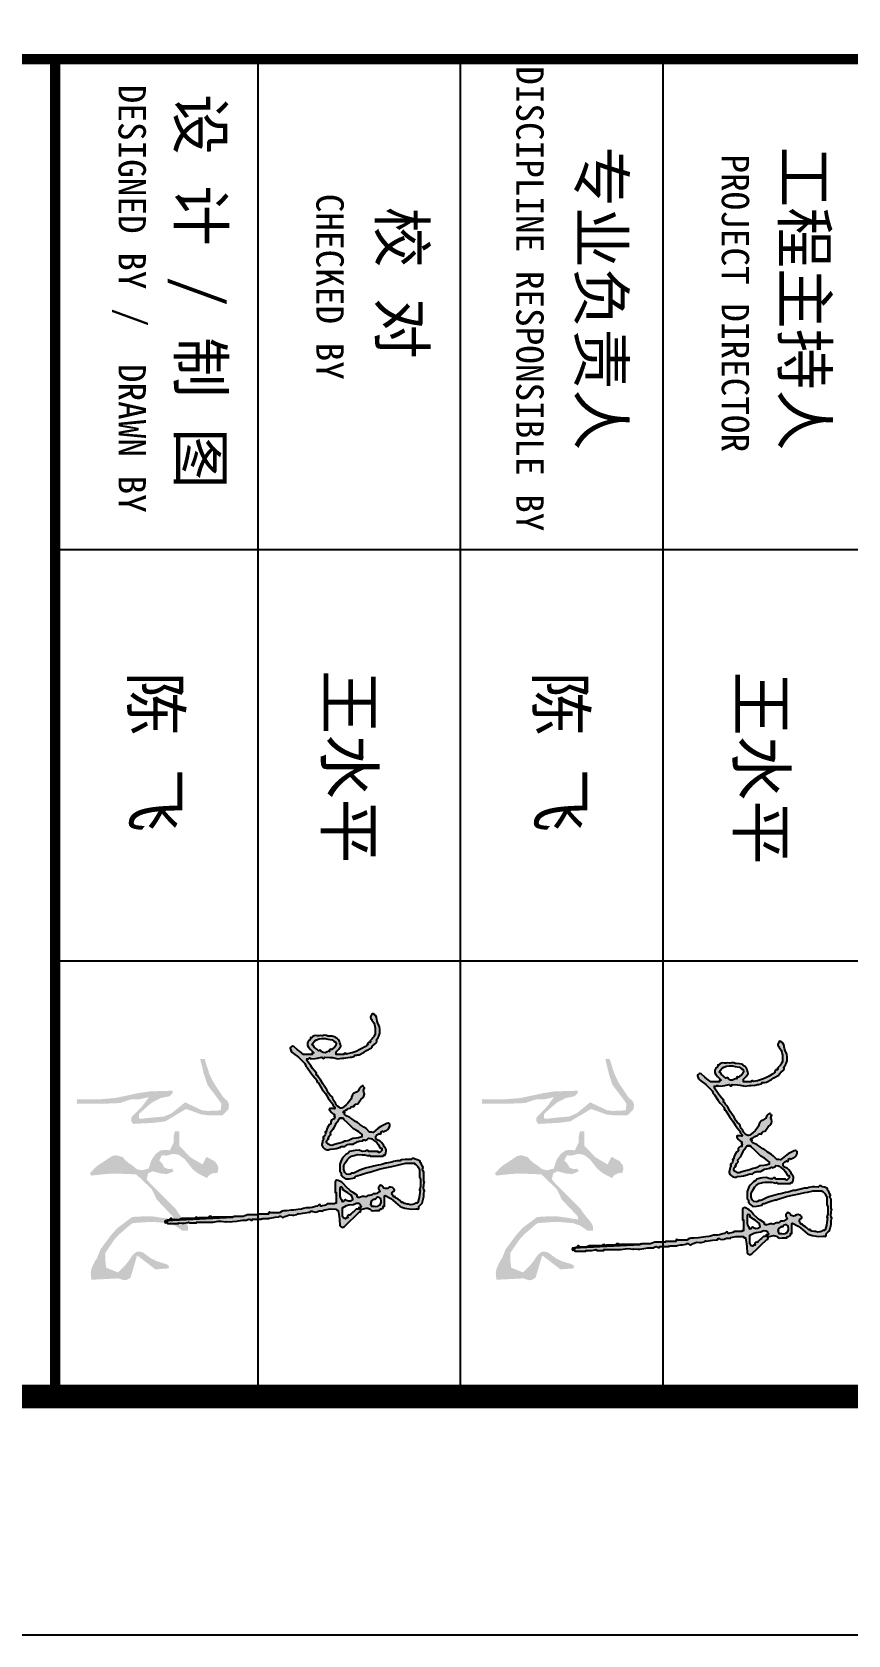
# Model space of a CAD drawing. Extents: x -496980 to 486425, y -292187 to -29437.
# Drawn here: x 364612 to 373173, y -292187 to -275378 of the extents above; entities that cross this region are included whole.
import ezdxf

# ---------------------------------------------------------------- set-up
doc = ezdxf.new("R2010")
doc.units = 0
doc.header["$LTSCALE"] = 1000
doc.header["$MEASUREMENT"] = 0
doc.layers.add('PUB_TEXT', color=7, linetype='Continuous')
doc.layers.add('PUB_TITLE', color=4, linetype='Continuous')
doc.styles.add('TQ', font='')
doc.styles.get('TQ').set_extended_font_data('SimSun')

# ---------------------------------------------------------------- blocks, each defined once
blk = doc.blocks.new('A$C21010AD8')
h = blk.add_hatch(color=247)
h.paths.add_polyline_path([(249, 1768), (240, 1777), (231, 1779), (219, 1777), (198, 1790), (187, 1796), (164, 1805), (142, 1805), (131, 1804), (109, 1802), (79, 1787), (63, 1782), (30, 1777), (16, 1768), (10, 1761), (2, 1747), (0, 1742), (3, 1736), (8, 1735), (19, 1727), (29, 1725), (42, 1729), (45, 1734), (48, 1737), (54, 1738), (77, 1754), (91, 1760), (118, 1765), (141, 1765), (153, 1765), (176, 1765), (177, 1760), (184, 1756), (188, 1759), (203, 1746), (211, 1740), (225, 1726), (228, 1723), (233, 1725), (234, 1729), (240, 1724), (242, 1718), (240, 1710), (246, 1703), (253, 1701), (261, 1704), (265, 1695), (268, 1691), (274, 1683), (293, 1653), (301, 1637), (316, 1604), (328, 1572), (332, 1555), (338, 1521), (332, 1516), (334, 1507), (341, 1503), (341, 1476), (341, 1463), (341, 1436), (332, 1436), (328, 1436), (319, 1436), (306, 1452), (297, 1459), (280, 1470), (271, 1476), (259, 1475), (243, 1469), (232, 1466), (220, 1460), (213, 1452), (209, 1445), (201, 1435), (196, 1431), (193, 1420), (189, 1404), (187, 1377), (187, 1368), (183, 1356), (181, 1336), (185, 1323), (183, 1307), (184, 1293), (185, 1287), (185, 1281), (185, 1278), (183, 1263), (185, 1254), (191, 1241), (199, 1237), (202, 1231), (200, 1223), (213, 1221), (221, 1216), (228, 1204), (243, 1198), (251, 1197), (267, 1198), (280, 1204), (300, 1222), (309, 1231), (328, 1250), (328, 1244), (328, 1241), (328, 1235), (333, 1235), (336, 1235), (341, 1235), (341, 1206), (341, 1191), (341, 1162), (315, 1129), (302, 1113), (274, 1083), (271, 1072), (274, 1064), (283, 1058), (285, 1052), (293, 1051), (298, 1055), (315, 1060), (323, 1066), (334, 1080), (364, 1120), (381, 1139), (417, 1174), (432, 1179), (439, 1184), (450, 1195), (497, 1224), (519, 1241), (560, 1278), (568, 1276), (575, 1279), (578, 1287), (616, 1309), (635, 1321), (670, 1348), (708, 1370), (727, 1383), (761, 1412), (769, 1410), (776, 1414), (779, 1421), (785, 1425), (791, 1426), (798, 1424), (795, 1409), (794, 1402), (795, 1387), (797, 1382), (805, 1380), (810, 1384), (826, 1396), (833, 1403), (846, 1418), (846, 1424), (865, 1424), (865, 1427), (868, 1428), (871, 1427), (874, 1423), (878, 1422), (883, 1424), (885, 1409), (891, 1401), (904, 1393), (917, 1394), (926, 1389), (932, 1378), (954, 1365), (967, 1360), (993, 1354), (991, 1351), (992, 1346), (996, 1345), (997, 1348), (1002, 1350), (1005, 1348), (1016, 1345), (1022, 1341), (1029, 1332), (1035, 1332), (1054, 1332), (1062, 1326), (1068, 1324), (1078, 1323), (1093, 1318), (1104, 1318), (1118, 1326), (1130, 1338), (1136, 1346), (1142, 1363), (1142, 1373), (1140, 1378), (1136, 1387), (1134, 1419), (1131, 1436), (1121, 1467), (1115, 1483), (1114, 1492), (1115, 1509), (1098, 1532), (1093, 1548), (1093, 1576), (1096, 1579), (1094, 1584), (1090, 1585), (1075, 1614), (1070, 1630), (1066, 1662), (1059, 1665), (1058, 1674), (1063, 1680), (1057, 1693), (1054, 1699), (1044, 1710), (1046, 1727), (1050, 1736), (1060, 1750), (1081, 1778), (1096, 1790), (1127, 1808), (1127, 1813), (1127, 1815), (1127, 1820), (1135, 1820), (1140, 1820), (1148, 1820), (1153, 1815), (1155, 1813), (1160, 1808), (1165, 1802), (1164, 1793), (1157, 1790), (1157, 1758), (1157, 1742), (1157, 1710), (1148, 1702), (1147, 1689), (1154, 1680), (1155, 1660), (1153, 1649), (1145, 1631), (1147, 1598), (1150, 1581), (1157, 1549), (1168, 1540), (1173, 1534), (1179, 1521), (1207, 1494), (1225, 1482), (1261, 1467), (1285, 1467), (1297, 1467), (1322, 1467), (1331, 1476), (1339, 1479), (1352, 1479), (1367, 1492), (1374, 1499), (1386, 1515), (1384, 1547), (1382, 1563), (1377, 1595), (1367, 1597), (1362, 1603), (1361, 1613), (1349, 1649), (1343, 1668), (1331, 1704), (1330, 1714), (1329, 1719), (1325, 1729), (1303, 1798), (1295, 1834), (1282, 1905), (1271, 1952), (1266, 1975), (1255, 2021), (1255, 2050), (1255, 2065), (1255, 2094), (1259, 2094), (1262, 2099), (1261, 2103), (1278, 2120), (1288, 2127), (1310, 2137), (1334, 2137), (1346, 2137), (1371, 2137), (1389, 2144), (1399, 2146), (1419, 2146), (1439, 2145), (1449, 2144), (1468, 2140), (1472, 2137), (1479, 2138), (1480, 2143), (1522, 2137), (1543, 2133), (1584, 2122), (1588, 2117), (1588, 2112), (1587, 2106), (1597, 2090), (1601, 2080), (1602, 2061), (1598, 2042), (1597, 2033), (1593, 2015), (1593, 2009), (1590, 2003), (1583, 2000), (1580, 1991), (1584, 1985), (1565, 1968), (1557, 1958), (1544, 1936), (1537, 1932), (1534, 1926), (1535, 1918), (1528, 1914), (1524, 1913), (1517, 1908), (1507, 1906), (1500, 1908), (1492, 1914), (1488, 1922), (1480, 1926), (1471, 1924), (1466, 1919), (1464, 1916), (1459, 1911), (1454, 1895), (1456, 1883), (1465, 1869), (1467, 1857), (1466, 1850), (1462, 1838), (1451, 1831), (1446, 1826), (1441, 1814), (1438, 1809), (1441, 1803), (1447, 1802), (1457, 1793), (1469, 1792), (1480, 1799), (1485, 1803), (1493, 1801), (1495, 1796), (1507, 1779), (1511, 1767), (1511, 1747), (1517, 1743), (1520, 1739), (1523, 1732), (1524, 1721), (1525, 1715), (1526, 1704), (1533, 1694), (1535, 1686), (1532, 1674), (1532, 1661), (1534, 1655), (1538, 1643), (1542, 1632), (1541, 1623), (1535, 1613), (1530, 1613), (1528, 1613), (1523, 1613), (1498, 1574), (1484, 1555), (1453, 1521), (1426, 1500), (1414, 1485), (1398, 1454), (1395, 1444), (1400, 1434), (1410, 1430), (1446, 1430), (1463, 1430), (1499, 1430), (1499, 1432), (1499, 1434), (1499, 1436), (1535, 1436), (1553, 1436), (1590, 1436), (1587, 1431), (1591, 1424), (1596, 1424), (1596, 1399), (1596, 1387), (1596, 1363), (1606, 1348), (1609, 1338), (1611, 1320), (1615, 1316), (1614, 1308), (1608, 1305), (1603, 1302), (1601, 1294), (1605, 1290), (1613, 1282), (1615, 1276), (1617, 1265), (1626, 1235), (1628, 1218), (1627, 1186), (1635, 1160), (1639, 1146), (1642, 1119), (1647, 1080), (1649, 1061), (1654, 1022), (1654, 996), (1657, 983), (1669, 961), (1669, 929), (1669, 913), (1669, 881), (1666, 882), (1664, 881), (1663, 878), (1667, 871), (1673, 868), (1681, 869), (1681, 835), (1681, 818), (1681, 784), (1684, 784), (1685, 784), (1687, 784), (1687, 747), (1687, 729), (1687, 693), (1692, 678), (1695, 671), (1700, 656), (1700, 627), (1700, 612), (1700, 583), (1702, 583), (1704, 579), (1703, 577), (1701, 574), (1703, 571), (1706, 571), (1706, 505), (1706, 472), (1706, 406), (1708, 406), (1710, 402), (1709, 400), (1700, 385), (1701, 371), (1712, 357), (1712, 328), (1712, 313), (1712, 284), (1715, 284), (1716, 280), (1715, 278), (1707, 268), (1709, 256), (1718, 248), (1718, 206), (1718, 185), (1718, 144), (1726, 121), (1728, 108), (1727, 83), (1729, 73), (1728, 66), (1721, 59), (1717, 54), (1718, 46), (1724, 43), (1731, 38), (1733, 30), (1730, 22), (1735, 22), (1737, 22), (1742, 22), (1742, 17), (1742, 15), (1742, 10), (1737, 10), (1735, 10), (1730, 10), (1737, 2), (1745, 0), (1755, 4), (1750, 10), (1753, 19), (1761, 22), (1761, 59), (1761, 77), (1761, 114), (1758, 114), (1757, 114), (1755, 114), (1757, 145), (1756, 161), (1751, 193), (1748, 197), (1750, 203), (1755, 205), (1755, 229), (1755, 242), (1755, 266), (1752, 266), (1751, 266), (1748, 266), (1748, 322), (1748, 350), (1748, 406), (1741, 447), (1740, 469), (1745, 510), (1747, 512), (1745, 515), (1742, 516), (1745, 550), (1744, 567), (1739, 601), (1734, 635), (1733, 652), (1733, 686), (1726, 696), (1724, 705), (1727, 717), (1732, 722), (1731, 732), (1724, 735), (1724, 764), (1724, 779), (1724, 808), (1721, 809), (1720, 812), (1721, 814), (1722, 817), (1721, 820), (1718, 821), (1718, 838), (1718, 846), (1718, 863), (1717, 870), (1716, 874), (1715, 881), (1710, 911), (1708, 925), (1703, 955), (1698, 963), (1698, 970), (1703, 979), (1709, 988), (1708, 999), (1700, 1006), (1696, 1022), (1693, 1030), (1687, 1046), (1690, 1070), (1689, 1083), (1684, 1107), (1678, 1112), (1676, 1118), (1678, 1125), (1673, 1159), (1671, 1176), (1666, 1211), (1667, 1215), (1666, 1219), (1663, 1223), (1657, 1226), (1655, 1236), (1660, 1241), (1664, 1263), (1662, 1275), (1654, 1296), (1653, 1308), (1653, 1315), (1657, 1326), (1651, 1327), (1648, 1332), (1640, 1373), (1638, 1394), (1639, 1436), (1646, 1441), (1650, 1446), (1651, 1454), (1701, 1462), (1726, 1464), (1776, 1467), (1781, 1471), (1783, 1474), (1788, 1479), (1792, 1489), (1791, 1497), (1785, 1506), (1736, 1557), (1712, 1583), (1663, 1634), (1661, 1641), (1651, 1645), (1645, 1640), (1640, 1632), (1633, 1629), (1623, 1631), (1635, 1625), (1640, 1616), (1639, 1604), (1655, 1588), (1662, 1580), (1678, 1564), (1687, 1558), (1690, 1550), (1687, 1540), (1695, 1533), (1702, 1532), (1712, 1534), (1711, 1525), (1714, 1519), (1721, 1515), (1716, 1503), (1711, 1498), (1700, 1491), (1670, 1491), (1656, 1491), (1627, 1491), (1610, 1525), (1604, 1544), (1599, 1582), (1591, 1599), (1589, 1609), (1590, 1628), (1595, 1633), (1597, 1635), (1602, 1640), (1613, 1646), (1623, 1645), (1633, 1637), (1639, 1648), (1640, 1656), (1636, 1668), (1631, 1689), (1632, 1702), (1639, 1723), (1646, 1728), (1649, 1732), (1654, 1741), (1650, 1765), (1650, 1777), (1651, 1802), (1643, 1803), (1638, 1809), (1639, 1817), (1633, 1827), (1626, 1831), (1614, 1832), (1614, 1837), (1614, 1840), (1614, 1844), (1580, 1844), (1563, 1844), (1529, 1844), (1529, 1847), (1528, 1849), (1526, 1850), (1551, 1895), (1566, 1916), (1599, 1954), (1616, 1975), (1623, 1989), (1630, 2015), (1637, 2051), (1639, 2070), (1636, 2106), (1637, 2116), (1639, 2125), (1632, 2131), (1626, 2132), (1617, 2131), (1606, 2142), (1601, 2147), (1590, 2158), (1567, 2166), (1556, 2169), (1532, 2174), (1516, 2174), (1508, 2174), (1492, 2177), (1489, 2180), (1482, 2178), (1480, 2174), (1454, 2171), (1440, 2172), (1413, 2177), (1411, 2178), (1407, 2176), (1407, 2174), (1375, 2174), (1360, 2174), (1328, 2174), (1316, 2165), (1305, 2163), (1291, 2167), (1277, 2160), (1270, 2157), (1255, 2152), (1251, 2145), (1245, 2142), (1236, 2143), (1228, 2127), (1225, 2118), (1221, 2100), (1214, 2088), (1215, 2075), (1224, 2064), (1222, 2032), (1222, 2016), (1227, 1985), (1233, 1971), (1234, 1963), (1233, 1948), (1241, 1919), (1244, 1904), (1252, 1875), (1253, 1860), (1254, 1853), (1258, 1838), (1265, 1820), (1268, 1810), (1270, 1790), (1280, 1751), (1285, 1731), (1294, 1692), (1306, 1650), (1314, 1630), (1334, 1591), (1338, 1584), (1338, 1579), (1337, 1570), (1346, 1554), (1348, 1543), (1346, 1524), (1340, 1518), (1337, 1515), (1331, 1509), (1308, 1503), (1296, 1502), (1273, 1503), (1263, 1508), (1258, 1510), (1249, 1515), (1223, 1532), (1212, 1543), (1194, 1567), (1190, 1588), (1187, 1598), (1182, 1619), (1183, 1656), (1184, 1674), (1191, 1710), (1187, 1714), (1189, 1721), (1194, 1723), (1194, 1766), (1194, 1788), (1194, 1832), (1188, 1833), (1185, 1840), (1188, 1844), (1178, 1848), (1169, 1854), (1150, 1858), (1139, 1857), (1121, 1850), (1120, 1843), (1113, 1837), (1105, 1838), (1080, 1819), (1068, 1806), (1054, 1777), (1045, 1771), (1037, 1769), (1026, 1771), (1017, 1780), (1013, 1785), (1008, 1796), (1005, 1799), (1007, 1804), (1011, 1805), (1007, 1812), (1001, 1815), (993, 1814), (987, 1818), (985, 1826), (990, 1832), (985, 1843), (983, 1848), (980, 1860), (973, 1867), (970, 1871), (962, 1878), (950, 1886), (941, 1888), (926, 1887), (919, 1879), (918, 1873), (920, 1863), (945, 1813), (961, 1790), (996, 1747), (993, 1735), (993, 1729), (993, 1716), (964, 1688), (951, 1671), (929, 1637), (917, 1624), (912, 1616), (904, 1601), (881, 1569), (870, 1551), (853, 1515), (846, 1508), (838, 1506), (828, 1509), (828, 1504), (828, 1502), (828, 1497), (818, 1503), (814, 1508), (810, 1518), (800, 1532), (796, 1539), (792, 1555), (782, 1564), (778, 1572), (779, 1585), (765, 1594), (758, 1603), (755, 1619), (730, 1635), (719, 1645), (700, 1668), (684, 1673), (674, 1674), (657, 1671), (643, 1668), (635, 1669), (621, 1674), (614, 1667), (611, 1664), (603, 1659), (615, 1641), (625, 1633), (645, 1625), (657, 1609), (662, 1600), (670, 1582), (681, 1574), (687, 1571), (700, 1567), (709, 1565), (714, 1563), (721, 1558), (751, 1534), (764, 1520), (789, 1491), (792, 1480), (791, 1473), (785, 1463), (775, 1448), (766, 1441), (749, 1433), (732, 1418), (722, 1412), (700, 1406), (679, 1384), (666, 1374), (639, 1360), (606, 1336), (589, 1325), (554, 1305), (540, 1294), (533, 1289), (517, 1281), (514, 1273), (507, 1270), (499, 1272), (459, 1239), (438, 1224), (395, 1195), (388, 1194), (384, 1194), (377, 1192), (379, 1199), (378, 1205), (374, 1211), (371, 1214), (372, 1221), (377, 1223), (376, 1261), (373, 1280), (365, 1317), (369, 1321), (370, 1323), (374, 1326), (375, 1333), (371, 1339), (365, 1342), (366, 1386), (368, 1408), (377, 1451), (373, 1484), (372, 1501), (368, 1534), (365, 1556), (363, 1567), (359, 1588), (354, 1591), (352, 1592), (347, 1595), (347, 1609), (346, 1617), (344, 1631), (321, 1673), (309, 1693), (286, 1735), (281, 1739), (277, 1740), (270, 1741), (261, 1751), (257, 1757)])
h.paths.add_polyline_path([(263, 1435), (266, 1434), (274, 1430), (283, 1424), (287, 1419), (292, 1409), (299, 1403), (301, 1396), (298, 1387), (303, 1382), (309, 1380), (316, 1381), (314, 1374), (315, 1369), (319, 1363), (327, 1344), (326, 1329), (316, 1311), (309, 1306), (307, 1298), (310, 1290), (298, 1275), (292, 1268), (280, 1253), (267, 1247), (263, 1239), (254, 1237), (246, 1241), (227, 1259), (219, 1271), (210, 1296), (208, 1316), (207, 1345), (212, 1367), (218, 1403), (230, 1417), (238, 1433), (255, 1439)], flags=16)
h.paths.add_polyline_path([(877, 1497), (883, 1497), (882, 1499), (883, 1503), (886, 1503), (918, 1535), (934, 1551), (965, 1582), (982, 1613), (992, 1628), (1014, 1655), (1020, 1655), (1023, 1655), (1029, 1655), (1038, 1624), (1041, 1608), (1044, 1576), (1053, 1560), (1057, 1551), (1063, 1534), (1065, 1518), (1067, 1510), (1075, 1497), (1082, 1468), (1086, 1453), (1093, 1424), (1102, 1402), (1101, 1386), (1090, 1366), (1084, 1357), (1076, 1354), (1066, 1357), (1061, 1362), (1059, 1364), (1054, 1369), (1041, 1369), (1041, 1375), (1037, 1373), (1032, 1374), (1029, 1378), (1020, 1387), (1011, 1389), (999, 1387), (972, 1409), (957, 1418), (926, 1433), (907, 1448), (897, 1454), (877, 1467)], flags=16)
h.paths.add_polyline_path([(1456, 1485), (1461, 1490), (1466, 1492), (1474, 1491), (1493, 1520), (1503, 1535), (1523, 1564), (1536, 1571), (1544, 1574), (1559, 1576), (1570, 1557), (1571, 1542), (1563, 1521), (1558, 1517), (1560, 1509), (1566, 1506), (1572, 1501), (1575, 1493), (1572, 1485), (1567, 1487), (1563, 1486), (1559, 1482), (1547, 1475), (1541, 1472), (1529, 1467), (1502, 1467), (1489, 1467), (1462, 1467), (1457, 1472), (1455, 1477)], flags=16)
h.paths.add_polyline_path([(1540, 1786), (1541, 1799), (1546, 1804), (1549, 1806), (1553, 1811), (1572, 1816), (1584, 1815), (1602, 1808), (1610, 1794), (1613, 1786), (1617, 1771), (1615, 1757), (1614, 1749), (1614, 1735), (1605, 1731), (1601, 1729), (1593, 1723), (1591, 1728), (1586, 1730), (1581, 1729), (1568, 1737), (1562, 1744), (1556, 1759), (1559, 1762), (1557, 1767), (1553, 1768), (1544, 1777)], flags=16)
at = {"color": 247}
for points in [[(185, 1278), (183, 1263), (185, 1254), (191, 1241), (199, 1237), (202, 1231), (200, 1223), (213, 1221), (221, 1216), (228, 1204), (243, 1198), (251, 1197), (267, 1198), (280, 1204), (300, 1222), (309, 1231), (328, 1250), (328, 1244), (328, 1241), (328, 1235), (333, 1235), (336, 1235), (341, 1235), (341, 1206), (341, 1191), (341, 1162), (315, 1129), (302, 1113), (274, 1083), (271, 1072), (274, 1064), (283, 1058), (285, 1052), (293, 1051), (298, 1055), (315, 1060), (323, 1066), (334, 1080), (364, 1120), (381, 1139), (417, 1174), (432, 1179), (439, 1184), (450, 1195), (497, 1224), (519, 1241), (560, 1278), (568, 1276), (575, 1279), (578, 1287), (616, 1309), (635, 1321), (670, 1348), (708, 1370), (727, 1383), (761, 1412), (769, 1410), (776, 1414), (779, 1421), (785, 1425), (791, 1426), (798, 1424), (795, 1409), (794, 1402), (795, 1387), (797, 1382), (805, 1380), (810, 1384), (826, 1396), (833, 1403), (846, 1418), (846, 1424), (846, 1418), (846, 1424), (865, 1424), (846, 1424), (865, 1424), (865, 1427), (868, 1428), (871, 1427), (874, 1423), (878, 1422), (883, 1424), (885, 1409), (891, 1401), (904, 1393), (917, 1394), (926, 1389), (932, 1378), (954, 1365), (967, 1360), (993, 1354), (991, 1351), (992, 1346), (996, 1345), (997, 1348), (1002, 1350), (1005, 1348), (1016, 1345), (1022, 1341), (1029, 1332), (1035, 1332), (1054, 1332), (1062, 1326), (1068, 1324), (1078, 1323), (1093, 1318), (1104, 1318), (1118, 1326), (1130, 1338), (1136, 1346), (1142, 1363), (1142, 1373), (1140, 1378), (1136, 1387), (1134, 1419), (1131, 1436), (1121, 1467), (1115, 1483), (1114, 1492), (1115, 1509), (1098, 1532), (1093, 1548), (1093, 1576), (1096, 1579), (1094, 1584), (1090, 1585), (1075, 1614), (1070, 1630), (1066, 1662), (1059, 1665), (1058, 1674), (1063, 1680), (1057, 1693), (1054, 1699), (1044, 1710), (1046, 1727), (1050, 1736), (1060, 1750), (1081, 1778), (1096, 1790), (1127, 1808), (1127, 1813), (1127, 1815), (1127, 1820), (1135, 1820), (1140, 1820), (1148, 1820), (1153, 1815), (1155, 1813), (1160, 1808), (1165, 1802), (1164, 1793), (1157, 1790), (1157, 1758), (1157, 1742), (1157, 1710), (1148, 1702), (1147, 1689), (1154, 1680), (1155, 1660), (1153, 1649), (1145, 1631), (1147, 1598), (1150, 1581), (1157, 1549), (1168, 1540), (1173, 1534), (1179, 1521), (1207, 1494), (1225, 1482), (1261, 1467), (1285, 1467), (1297, 1467), (1322, 1467), (1331, 1476), (1339, 1479), (1352, 1479), (1367, 1492), (1374, 1499), (1386, 1515), (1384, 1547), (1382, 1563), (1377, 1595), (1367, 1597), (1362, 1603), (1361, 1613), (1349, 1649), (1343, 1668), (1331, 1704), (1330, 1714), (1329, 1719), (1325, 1729), (1303, 1798), (1295, 1834), (1282, 1905), (1271, 1952), (1266, 1975), (1255, 2021), (1255, 2050), (1255, 2065), (1255, 2094), (1259, 2094), (1262, 2099), (1261, 2103), (1278, 2120), (1288, 2127), (1310, 2137), (1334, 2137), (1346, 2137), (1371, 2137), (1389, 2144), (1399, 2146), (1419, 2146), (1439, 2145), (1449, 2144), (1468, 2140), (1472, 2137), (1479, 2138), (1480, 2143), (1522, 2137), (1543, 2133), (1584, 2122), (1588, 2117), (1588, 2112), (1587, 2106), (1597, 2090), (1601, 2080), (1602, 2061), (1598, 2042), (1597, 2033), (1593, 2015), (1593, 2010), (1592, 2007), (1590, 2003), (1583, 2000), (1580, 1991), (1584, 1985), (1565, 1968), (1557, 1958), (1544, 1936), (1537, 1932), (1534, 1926), (1535, 1918), (1528, 1914), (1524, 1913), (1517, 1908), (1507, 1906), (1500, 1908), (1492, 1914), (1488, 1922), (1480, 1926), (1471, 1924), (1466, 1919), (1464, 1916), (1459, 1911), (1454, 1895), (1456, 1883), (1465, 1869), (1467, 1857), (1466, 1850), (1462, 1838), (1451, 1831), (1446, 1826), (1441, 1814), (1438, 1809), (1441, 1803), (1447, 1802), (1457, 1793), (1469, 1792), (1480, 1799), (1485, 1803), (1493, 1801), (1495, 1796), (1507, 1779), (1511, 1767), (1511, 1747), (1517, 1743), (1520, 1739), (1523, 1732), (1524, 1721), (1525, 1715), (1526, 1704), (1533, 1694), (1535, 1686), (1532, 1674), (1532, 1661), (1534, 1655), (1538, 1643), (1542, 1632), (1541, 1623), (1535, 1613), (1530, 1613), (1528, 1613), (1523, 1613), (1498, 1574), (1484, 1555), (1453, 1521), (1426, 1500), (1414, 1485), (1398, 1454), (1395, 1444), (1400, 1434), (1410, 1430), (1446, 1430), (1463, 1430), (1499, 1430), (1499, 1432), (1499, 1434), (1499, 1436), (1535, 1436), (1553, 1436), (1590, 1436), (1587, 1431), (1591, 1424), (1596, 1424), (1596, 1399), (1596, 1387), (1596, 1363), (1606, 1348), (1609, 1338), (1611, 1320), (1615, 1316), (1614, 1308), (1608, 1305), (1603, 1302), (1601, 1294), (1605, 1290), (1613, 1282), (1615, 1276), (1617, 1265), (1626, 1235), (1628, 1218), (1627, 1186), (1635, 1160), (1639, 1146), (1642, 1119), (1647, 1080), (1649, 1061), (1654, 1022), (1654, 996), (1657, 983), (1669, 961), (1669, 929), (1669, 913), (1669, 881), (1666, 882), (1664, 881), (1663, 878), (1667, 871), (1673, 868), (1681, 869), (1681, 835), (1681, 818), (1681, 784), (1684, 784), (1685, 784), (1687, 784), (1687, 747), (1687, 729), (1687, 693), (1692, 678), (1695, 671), (1700, 656), (1700, 627), (1700, 612), (1700, 583), (1702, 583), (1704, 579), (1703, 577), (1701, 574), (1703, 571), (1706, 571), (1706, 505), (1706, 472), (1706, 406), (1708, 406), (1710, 402), (1709, 400), (1700, 385), (1701, 371), (1712, 357), (1712, 328), (1712, 313), (1712, 284), (1715, 284), (1716, 280), (1715, 278), (1707, 268), (1709, 256), (1718, 248), (1718, 206), (1718, 185), (1718, 144), (1726, 121), (1728, 108), (1727, 83), (1729, 73), (1728, 66), (1721, 59), (1717, 54), (1718, 46), (1724, 43), (1731, 38), (1733, 30), (1730, 22), (1735, 22), (1737, 22), (1742, 22), (1742, 17), (1742, 15), (1742, 10), (1737, 10), (1735, 10), (1706, 571), (1737, 2), (1745, 0), (1755, 4), (1750, 10), (1753, 19), (1761, 22), (1761, 59), (1761, 77), (1761, 114), (1758, 114), (1757, 114), (1755, 114), (1757, 145), (1756, 161), (1751, 193), (1748, 197), (1750, 203), (1755, 205), (1755, 229), (1755, 242), (1755, 266), (1752, 266), (1751, 266), (1748, 266), (1748, 322), (1748, 350), (1748, 406), (1741, 447), (1740, 469), (1745, 510), (1747, 512), (1745, 515), (1742, 516), (1745, 550), (1744, 567), (1739, 601), (1734, 635), (1733, 652), (1733, 686), (1726, 696), (1724, 705), (1727, 717), (1732, 722), (1731, 732), (1724, 735), (1724, 764), (1724, 779), (1724, 808), (1721, 809), (1720, 812), (1721, 814), (1722, 817), (1721, 820), (1718, 821), (1718, 838), (1718, 846), (1718, 863), (1717, 870), (1716, 874), (1715, 881), (1710, 911), (1708, 925), (1703, 955), (1698, 963), (1698, 970), (1703, 979), (1709, 988), (1708, 999), (1700, 1006), (1696, 1022), (1693, 1030), (1687, 1046), (1690, 1070), (1689, 1083), (1684, 1107), (1678, 1112), (1676, 1118), (1678, 1125), (1673, 1159), (1671, 1176), (1666, 1211), (1667, 1215), (1666, 1219), (1663, 1223), (1657, 1226), (1655, 1236), (1660, 1241), (1664, 1263), (1662, 1275), (1654, 1296), (1653, 1308), (1653, 1315), (1657, 1326), (1653, 1327), (1650, 1329), (1648, 1332), (1640, 1373), (1638, 1394), (1639, 1436), (1646, 1441), (1650, 1446), (1651, 1454), (1701, 1462), (1726, 1464), (1776, 1467), (1781, 1471), (1783, 1474), (1788, 1479), (1792, 1489), (1791, 1497), (1785, 1506), (1736, 1557), (1712, 1583), (1663, 1634), (1661, 1641), (1651, 1645), (1645, 1640), (1640, 1632), (1633, 1629), (1623, 1631), (1635, 1625), (1640, 1616), (1639, 1604), (1655, 1588), (1662, 1580), (1678, 1564), (1687, 1558), (1690, 1550), (1687, 1540), (1695, 1533), (1702, 1532), (1712, 1534), (1711, 1525), (1714, 1519), (1721, 1515), (1716, 1503), (1711, 1498), (1700, 1491), (1670, 1491), (1656, 1491), (1627, 1491), (1610, 1525), (1604, 1544), (1599, 1582), (1591, 1599), (1589, 1609), (1590, 1628), (1595, 1633), (1597, 1635), (1602, 1640), (1613, 1646), (1623, 1645), (1633, 1637), (1639, 1648), (1640, 1656), (1636, 1668), (1631, 1689), (1632, 1702), (1639, 1723), (1646, 1728), (1649, 1732), (1654, 1741), (1650, 1765), (1650, 1777), (1651, 1802), (1643, 1803), (1638, 1809), (1639, 1817), (1633, 1827), (1626, 1831), (1614, 1832), (1614, 1837), (1614, 1840), (1614, 1844), (1580, 1844), (1563, 1844), (1529, 1844), (1529, 1847), (1528, 1849), (1526, 1850), (1551, 1895), (1566, 1916), (1599, 1954), (1616, 1975), (1623, 1989), (1630, 2015), (1637, 2051), (1639, 2070), (1636, 2106), (1637, 2114), (1637, 2117), (1639, 2125), (1632, 2131), (1626, 2132), (1617, 2131), (1606, 2142), (1601, 2147), (1590, 2158), (1567, 2166), (1556, 2169), (1532, 2174), (1516, 2174), (1508, 2174), (1492, 2177), (1489, 2180), (1482, 2178), (1480, 2174), (1454, 2171), (1440, 2172), (1413, 2177), (1411, 2178), (1407, 2176), (1407, 2174), (1375, 2174), (1360, 2174), (1328, 2174), (1316, 2165), (1305, 2163), (1291, 2167), (1277, 2160), (1270, 2157), (1255, 2152), (1251, 2145), (1245, 2142), (1236, 2143), (1228, 2127), (1225, 2118), (1221, 2100), (1214, 2088), (1215, 2075), (1224, 2064), (1222, 2032), (1222, 2016), (1227, 1985), (1233, 1971), (1234, 1963), (1233, 1948), (1241, 1919), (1244, 1904), (1252, 1875), (1253, 1860), (1254, 1853), (1258, 1838), (1265, 1820), (1268, 1810), (1270, 1790), (1280, 1751), (1285, 1731), (1294, 1692), (1306, 1650), (1314, 1630), (1334, 1591), (1338, 1584), (1338, 1579), (1337, 1570), (1346, 1554), (1348, 1543), (1346, 1524), (1340, 1518), (1337, 1515), (1331, 1509), (1308, 1503), (1296, 1502), (1273, 1503), (1263, 1508), (1258, 1510), (1249, 1515), (1223, 1532), (1212, 1543), (1194, 1567), (1190, 1588), (1187, 1598), (1182, 1619), (1183, 1656), (1184, 1674), (1191, 1710), (1187, 1714), (1189, 1721), (1194, 1723), (1194, 1766), (1194, 1788), (1194, 1832), (1188, 1833), (1185, 1840), (1188, 1844), (1180, 1848), (1177, 1849), (1169, 1854), (1150, 1858), (1139, 1857), (1121, 1850), (1120, 1843), (1113, 1837), (1105, 1838), (1080, 1819), (1068, 1806), (1054, 1777), (1045, 1771), (1037, 1769), (1026, 1771), (1017, 1780), (1013, 1785), (1008, 1796), (1005, 1799), (1007, 1804), (1011, 1805), (1007, 1812), (1001, 1815), (993, 1814), (987, 1818), (985, 1826), (990, 1832), (985, 1843), (983, 1848), (980, 1860), (973, 1867), (970, 1871), (962, 1878), (950, 1886), (941, 1888), (926, 1887), (919, 1879), (918, 1873), (920, 1863), (945, 1813), (961, 1790), (996, 1747), (993, 1735), (993, 1729), (993, 1716), (964, 1688), (951, 1671), (929, 1637), (917, 1624), (912, 1616), (904, 1601), (881, 1569), (870, 1551), (853, 1515), (846, 1508), (838, 1506), (828, 1509), (828, 1504), (828, 1502), (828, 1497), (818, 1503), (814, 1508), (810, 1518), (800, 1532), (796, 1539), (792, 1555), (782, 1564), (778, 1572), (779, 1585), (765, 1594), (758, 1603), (755, 1619), (730, 1635), (719, 1645), (700, 1668), (684, 1673), (674, 1674), (657, 1671), (643, 1668), (635, 1669), (621, 1674), (614, 1667), (611, 1664), (603, 1659), (615, 1641), (625, 1633), (645, 1625), (657, 1609), (662, 1600), (670, 1582), (681, 1574), (687, 1571), (700, 1567), (709, 1565), (714, 1563), (721, 1558), (751, 1534), (764, 1520), (789, 1491), (792, 1480), (791, 1473), (785, 1463), (775, 1448), (766, 1441), (749, 1433), (732, 1418), (722, 1412), (700, 1406), (679, 1384), (666, 1374), (639, 1360), (606, 1336), (589, 1325), (554, 1305), (540, 1294), (533, 1289), (517, 1281), (514, 1273), (507, 1270), (499, 1272), (459, 1239), (438, 1224), (395, 1195), (388, 1194), (384, 1194), (377, 1192), (379, 1199), (378, 1205), (374, 1211), (371, 1214), (372, 1221), (377, 1223), (376, 1261), (373, 1280), (365, 1317), (369, 1321), (370, 1323), (374, 1326), (375, 1333), (371, 1339), (365, 1342), (366, 1386), (368, 1408), (377, 1451), (373, 1484), (372, 1501), (368, 1534), (365, 1556), (363, 1567), (359, 1588), (354, 1591), (352, 1592), (347, 1595), (347, 1609), (346, 1617), (344, 1631), (321, 1673), (309, 1693), (286, 1735), (281, 1739), (277, 1740), (270, 1741), (261, 1751), (257, 1757), (249, 1768), (240, 1777), (231, 1779), (219, 1777), (198, 1790), (187, 1796), (164, 1805), (142, 1805), (131, 1804), (109, 1802), (79, 1787), (63, 1782), (30, 1777), (16, 1768), (10, 1761), (2, 1747), (0, 1742), (3, 1736), (8, 1735), (19, 1727), (29, 1725), (42, 1729), (45, 1734), (48, 1737), (54, 1738), (77, 1754), (91, 1760), (118, 1765), (141, 1765), (153, 1765), (176, 1765), (177, 1760), (184, 1756), (188, 1759), (203, 1746), (211, 1740), (225, 1726), (228, 1723), (233, 1725), (234, 1729), (240, 1724), (242, 1718), (240, 1710), (246, 1703), (253, 1701), (261, 1704), (265, 1695), (268, 1691), (274, 1683), (293, 1653), (301, 1637), (316, 1604), (328, 1572), (332, 1555), (338, 1521), (332, 1516), (334, 1507), (341, 1503), (341, 1476), (341, 1463), (341, 1436), (332, 1436), (328, 1436), (319, 1436), (306, 1452), (297, 1459), (280, 1470), (271, 1476), (259, 1475), (243, 1469), (232, 1466), (220, 1460), (213, 1452), (209, 1445), (201, 1435), (196, 1431), (193, 1420), (189, 1404), (187, 1377), (187, 1368), (183, 1356), (181, 1336), (185, 1323), (183, 1307), (184, 1293), (185, 1287), (185, 1281)], [(1593, 1723), (1601, 1729), (1605, 1731), (1614, 1735), (1614, 1749), (1615, 1757), (1617, 1771), (1613, 1786), (1610, 1794), (1602, 1808), (1584, 1815), (1572, 1816), (1553, 1811), (1549, 1806), (1546, 1804), (1541, 1799), (1540, 1786), (1544, 1777), (1553, 1768), (1557, 1767), (1559, 1762), (1556, 1759), (1562, 1744), (1568, 1737), (1581, 1729), (1586, 1730), (1591, 1728)], [(883, 1497), (877, 1497), (883, 1497), (877, 1497), (877, 1467), (877, 1497), (877, 1497), (877, 1497), (877, 1497), (877, 1467), (897, 1454), (907, 1448), (926, 1433), (957, 1418), (972, 1409), (999, 1387), (1011, 1389), (1020, 1387), (1029, 1378), (1032, 1374), (1037, 1373), (1041, 1375), (1041, 1369), (1054, 1369), (1059, 1364), (1061, 1362), (1066, 1357), (1076, 1354), (1084, 1357), (1090, 1366), (1101, 1386), (1102, 1402), (1093, 1424), (1086, 1453), (1082, 1468), (1075, 1497), (1067, 1510), (1065, 1518), (1063, 1534), (1057, 1551), (1053, 1560), (1044, 1576), (1041, 1608), (1038, 1624), (1029, 1655), (1023, 1655), (1020, 1655), (1014, 1655), (992, 1628), (982, 1613), (965, 1582), (934, 1551), (918, 1535), (886, 1503), (883, 1503), (882, 1499), (883, 1497), (877, 1497), (883, 1497), (877, 1497), (877, 1467), (877, 1497), (877, 1467), (897, 1454), (907, 1448), (926, 1433), (957, 1418), (972, 1409), (999, 1387), (1011, 1389), (1020, 1387), (1029, 1378), (1032, 1374), (1037, 1373), (1041, 1375), (1041, 1369), (1041, 1375), (1041, 1369), (1054, 1369), (1041, 1369), (1054, 1369), (1059, 1364), (1061, 1362), (1066, 1357), (1076, 1354), (1084, 1357), (1090, 1366), (1101, 1386), (1102, 1402), (1093, 1424), (1086, 1453), (1082, 1468), (1075, 1497), (1067, 1510), (1065, 1518), (1063, 1534), (1057, 1551), (1053, 1560), (1044, 1576), (1041, 1608), (1038, 1624), (1029, 1655), (1023, 1655), (1020, 1655), (1014, 1655), (992, 1628), (982, 1613), (965, 1582), (934, 1551), (918, 1535), (886, 1503), (883, 1503), (882, 1499)], [(1462, 1467), (1489, 1467), (1502, 1467), (1529, 1467), (1541, 1472), (1547, 1475), (1559, 1482), (1563, 1486), (1567, 1487), (1572, 1485), (1575, 1493), (1572, 1501), (1566, 1506), (1560, 1509), (1558, 1517), (1563, 1521), (1571, 1542), (1570, 1557), (1559, 1576), (1544, 1574), (1536, 1571), (1523, 1564), (1503, 1535), (1493, 1520), (1474, 1491), (1466, 1492), (1461, 1490), (1456, 1485), (1455, 1477), (1457, 1472)], [(1041, 1369), (1054, 1369), (1041, 1369), (1041, 1375)], [(1029, 1332), (1035, 1332)], [(1035, 1332), (1054, 1332)]]:
    blk.add_lwpolyline(points, close=True, dxfattribs=at)
blk.add_lwpolyline([(255, 1439), (263, 1435), (266, 1434), (274, 1430), (283, 1424), (287, 1419), (292, 1409), (299, 1403), (301, 1396), (298, 1387), (303, 1382), (309, 1380), (316, 1381), (314, 1374), (315, 1369), (319, 1363), (327, 1344), (326, 1329), (316, 1311), (309, 1306), (307, 1298), (310, 1290), (298, 1275), (292, 1268), (280, 1253), (267, 1247), (263, 1239), (254, 1237), (246, 1241), (227, 1259), (219, 1271), (210, 1296), (208, 1316), (207, 1345), (212, 1367), (218, 1403), (230, 1417), (238, 1433), (255, 1440)], dxfattribs=at)

msp = doc.modelspace()

# ---------------------------------------------------------------- hatches: boundary and pattern name
h = msp.add_hatch(color=7)
h.dxf.hatch_style = 1
h.paths.add_polyline_path([(365705.8, -287357.2), (365870.1, -287514), (365920.3, -287621), (366086.9, -287796.1), (366090.8, -287828), (366036, -287822.8), (366015.8, -287817.9), (365883.5, -287798.8), (365807.5, -287795.9), (365662.6, -287803.4), (365508.4, -287919.3), (365441.2, -287993.6), (365329, -288145.1), (365313.3, -288188.4), (365295, -288232.9), (365275.7, -288262.4), (365237, -288341.3), (365227.8, -288390.3), (365233.9, -288461.8), (365331.6, -288457.4), (365392, -288454.4), (365518, -288447.5), (365575, -288467.2), (365605.7, -288464.1), (365645.1, -288440.9), (365715.1, -288206.8), (365906.6, -288353.3), (366043.6, -288342.8), (366049.5, -288329.9), (366043.1, -288310.5), (366020.1, -288298), (365916.8, -288266.5), (365861.9, -288239), (365776.6, -288176.7), (365732.7, -288165.6), (365705.2, -288171.8), (365669.1, -288201.1), (365622, -288270.2), (365593, -288305.8), (365514.5, -288386.1), (365389.9, -288335.7), (365382, -288269.4), (365381.1, -288181.1), (365470.5, -288048.2), (365522.9, -287989.2), (365646.1, -287883.4), (365654.3, -287878.7), (365660.6, -287873.3), (365674.3, -287867.5), (365829.6, -287856.8), (365896.3, -287856.8), (366035.2, -287868), (366104.9, -287890.6), (366137.6, -287910.2), (366189.1, -287947.7), (366217.5, -287947.7), (366235.7, -287947.7), (366248.3, -287947.7), (366249.3, -287912.2), (366240.7, -287883.3), (366208.4, -287837.6), (366169.8, -287792.5), (366145.5, -287760.7), (366115, -287713.5), (366009.3, -287607.8), (365954.7, -287553.2), (365845, -287443.5), (365816.5, -287410.3), (365828.8, -287348.5), (365875.3, -287325), (365968.6, -287349.1), (366029.4, -287353.7), (366100.1, -287325), (366088.3, -287311.1), (366086.9, -287305.2), (366082.3, -287297.7), (366042.7, -287302.4), (365999.6, -287284.4), (365979.1, -287244.3), (365946.7, -287210.7), (365975.3, -287156.2), (366022.7, -287160.9), (366094, -287141.6), (366151.1, -287152), (366213.3, -287196.8), (366297.1, -287301.7), (366349.1, -287344.5), (366447.2, -287395.7), (366471.7, -287364.8), (366514.8, -287343.3), (366556.2, -287342.2), (366567.6, -287299.8), (366561.2, -287264.4), (366528.3, -287218.7), (366481.7, -287195.1), (366455.2, -287178.5), (366439.9, -287176.9), (366401.8, -287253.3), (366271.6, -287176.6), (366211, -287112.6), (366191.1, -287092.7), (366182, -287083.6), (366156.6, -287058.2), (366156.6, -286981.4), (366156.6, -286948.1), (366156.6, -286905.9), (366144.8, -286905.9), (366126.6, -286905.9), (366111.7, -286904), (366097.4, -286960.3), (366098.8, -287023.5), (366057.6, -287103.8), (365993.5, -287100.9), (365958.1, -287107.4), (365910.8, -287141.4), (365874.3, -287191.3), (365860.1, -287219.6), (365836.9, -287295.7), (365763.7, -287314.1), (365713.5, -287303), (365666.6, -287264.8), (365619.9, -287233.5), (365595.8, -287212.9), (365561.7, -287175.7), (365496.9, -287156.9), (365453.5, -287163.6), (365391.7, -287204.9), (365306.6, -287260.7), (365268.3, -287293.1), (365219, -287346.3), (365232.1, -287366), (365232.6, -287369.7), (365402.8, -287351.9), (365502.6, -287348.8)])
h.paths.add_polyline_path([(365832.2, -286635.2), (365876.2, -286600.7), (365964.2, -286555.9), (366016.7, -286545.9), (366055, -286537.4), (366085.9, -286505.6), (366090.4, -286493.1), (366088.7, -286486), (366081.9, -286479.9), (365847.2, -286486.9), (365725.2, -286505.2), (365485.6, -286556.6), (365314.5, -286570.6), (365229.7, -286570.6), (365080.6, -286570.6), (365082.7, -286578.3), (365082.4, -286595.9), (365082, -286610.4), (365080.5, -286616.5), (365253.9, -286616.5), (365350.9, -286616.5), (365538.3, -286609.1), (365603.7, -286585.2), (365649.8, -286571.4), (365730.2, -286571.2), (365838.5, -286547.3), (365779, -286628.6), (365758.5, -286654), (365715.3, -286697.3), (365694, -286718.5), (365656.7, -286755.8), (365651.6, -286787.2), (365657.2, -286806.9), (365675.7, -286828), (365895.8, -286815.9), (366010.6, -286800.8), (366228.2, -286671.3), (366389.2, -286728.8), (366466.8, -286738.6), (366611.9, -286736.9), (366634.9, -286714), (366650, -286698.8), (366674.4, -286674.5), (366678, -286622.9), (366664.9, -286590.1), (366618.4, -286547.7), (366515.7, -286392.7), (366473.5, -286305.1), (366422.3, -286146.4), (366402.3, -286146.4), (366384.1, -286146.4), (366376.4, -286146.4), (366417.2, -286313.6), (366452.5, -286418.4), (366574, -286580.2), (366597.5, -286614.8), (366597.5, -286632.9), (366590.5, -286686), (366453.8, -286691.8), (366394.5, -286684.2), (366218.2, -286601.2), (366079.7, -286714.8), (365999.9, -286749.9), (365812, -286767.5), (365768.4, -286773.9), (365733.9, -286770.4), (365734.6, -286723.1)])
h = msp.add_hatch(color=7)
h.dxf.hatch_style = 1
h.paths.add_polyline_path([(369955.7, -287357.2), (370120.1, -287514), (370170.2, -287621), (370336.8, -287796.1), (370340.8, -287828), (370286, -287822.8), (370265.8, -287817.9), (370133.5, -287798.8), (370057.4, -287795.9), (369912.6, -287803.4), (369758.3, -287919.3), (369691.2, -287993.6), (369579, -288145.1), (369563.3, -288188.4), (369544.9, -288232.9), (369525.7, -288262.4), (369487, -288341.3), (369477.8, -288390.3), (369483.9, -288461.8), (369581.5, -288457.4), (369642, -288454.4), (369767.9, -288447.5), (369825, -288467.2), (369855.7, -288464.1), (369895.1, -288440.9), (369965.1, -288206.8), (370156.6, -288353.3), (370293.6, -288342.8), (370299.5, -288329.9), (370293, -288310.5), (370270.1, -288298), (370166.8, -288266.5), (370111.9, -288239), (370026.6, -288176.7), (369982.7, -288165.6), (369955.1, -288171.8), (369919.1, -288201.1), (369872, -288270.2), (369843, -288305.8), (369764.5, -288386.1), (369639.8, -288335.7), (369632, -288269.4), (369631, -288181.1), (369720.4, -288048.2), (369772.9, -287989.2), (369896, -287883.4), (369904.3, -287878.7), (369910.5, -287873.3), (369924.3, -287867.5), (370079.6, -287856.8), (370146.3, -287856.8), (370285.2, -287868), (370354.9, -287890.6), (370387.5, -287910.2), (370439.1, -287947.7), (370467.5, -287947.7), (370485.6, -287947.7), (370498.2, -287947.7), (370499.3, -287912.2), (370490.6, -287883.3), (370458.4, -287837.6), (370419.8, -287792.5), (370395.5, -287760.7), (370365, -287713.5), (370259.2, -287607.8), (370204.7, -287553.2), (370094.9, -287443.5), (370066.4, -287410.3), (370078.8, -287348.5), (370125.3, -287325), (370218.6, -287349.1), (370279.4, -287353.7), (370350.1, -287325), (370338.3, -287311.1), (370336.8, -287305.2), (370332.2, -287297.7), (370292.7, -287302.4), (370249.6, -287284.4), (370229.1, -287244.3), (370196.6, -287210.7), (370225.3, -287156.2), (370272.6, -287160.9), (370343.9, -287141.6), (370401.1, -287152), (370463.3, -287196.8), (370547.1, -287301.7), (370599.1, -287344.5), (370697.2, -287395.7), (370721.6, -287364.8), (370764.7, -287343.3), (370806.1, -287342.2), (370817.6, -287299.8), (370811.2, -287264.4), (370778.3, -287218.7), (370731.7, -287195.1), (370705.2, -287178.5), (370689.8, -287176.9), (370651.8, -287253.3), (370521.6, -287176.6), (370461, -287112.6), (370441, -287092.7), (370432, -287083.6), (370406.6, -287058.2), (370406.6, -286981.4), (370406.6, -286948.1), (370406.6, -286905.9), (370394.7, -286905.9), (370376.6, -286905.9), (370361.7, -286904), (370347.4, -286960.3), (370348.8, -287023.5), (370307.6, -287103.8), (370243.4, -287100.9), (370208.1, -287107.4), (370160.7, -287141.4), (370124.3, -287191.3), (370110.1, -287219.6), (370086.9, -287295.7), (370013.6, -287314.1), (369963.5, -287303), (369916.5, -287264.8), (369869.8, -287233.5), (369845.8, -287212.9), (369811.7, -287175.7), (369746.9, -287156.9), (369703.5, -287163.6), (369641.7, -287204.9), (369556.5, -287260.7), (369518.3, -287293.1), (369469, -287346.3), (369482.1, -287366), (369482.6, -287369.7), (369652.8, -287351.9), (369752.6, -287348.8)])
h.paths.add_polyline_path([(370082.2, -286635.2), (370126.1, -286600.7), (370214.2, -286555.9), (370266.7, -286545.9), (370305, -286537.4), (370335.9, -286505.6), (370340.4, -286493.1), (370338.7, -286486), (370331.9, -286479.9), (370097.2, -286486.9), (369975.2, -286505.2), (369735.6, -286556.6), (369564.5, -286570.6), (369479.6, -286570.6), (369330.6, -286570.6), (369332.6, -286578.3), (369332.4, -286595.9), (369331.9, -286610.4), (369330.4, -286616.5), (369503.9, -286616.5), (369600.8, -286616.5), (369788.3, -286609.1), (369853.7, -286585.2), (369899.8, -286571.4), (369980.2, -286571.2), (370088.4, -286547.3), (370029, -286628.6), (370008.5, -286654), (369965.2, -286697.3), (369944, -286718.5), (369906.7, -286755.8), (369901.6, -286787.2), (369907.2, -286806.9), (369925.7, -286828), (370145.8, -286815.9), (370260.6, -286800.8), (370478.2, -286671.3), (370639.2, -286728.8), (370716.8, -286738.6), (370861.9, -286736.9), (370884.9, -286714), (370900, -286698.8), (370924.4, -286674.5), (370928, -286622.9), (370914.9, -286590.1), (370868.4, -286547.7), (370765.7, -286392.7), (370723.4, -286305.1), (370672.3, -286146.4), (370652.3, -286146.4), (370634.1, -286146.4), (370626.4, -286146.4), (370667.2, -286313.6), (370702.5, -286418.4), (370823.9, -286580.2), (370847.5, -286614.8), (370847.5, -286632.9), (370840.5, -286686), (370703.8, -286691.8), (370644.5, -286684.2), (370468.2, -286601.2), (370329.6, -286714.8), (370249.9, -286749.9), (370062, -286767.5), (370018.4, -286773.9), (369983.9, -286770.4), (369984.5, -286723.1)])

# ---------------------------------------------------------------- linework, layer by layer
at = {"layer": 'PUB_TITLE'}
for p, q in [((364854.9, -275661.9), (364854.9, -289686.9)), ((366979.9, -275661.9), (366979.9, -289686.9)), ((369104.9, -275661.9), (369104.9, -289686.9)), ((371229.9, -275661.9), (371229.9, -289686.9)), ((364854.9, -280804.5), (379729.9, -280804.5)), ((364854.9, -285118.2), (379729.9, -285118.2))]:
    msp.add_line(p, q, dxfattribs=at)
msp.add_lwpolyline([(337925, -29436.9), (337925, -292186.9), (486425, -292186.9), (486425, -29436.9)], close=True, dxfattribs=at)
at = {"layer": 'PUB_TITLE', "const_width": 250}
msp.add_lwpolyline([(340425, -35686.9), (340425, -289686.9), (483925, -289686.9), (483925, -35686.9)], close=True, dxfattribs=at)
at = {"layer": 'PUB_TITLE', "lineweight": 40, "const_width": 106.2, "elevation": -69.6}
for points in [[(483925, -275661.9), (340425, -275661.9)], [(364854.9, -275661.9), (364854.9, -289686.9)]]:
    msp.add_lwpolyline(points, dxfattribs=at)

# ---------------------------------------------------------------- block references
at = {"xscale": 1.25, "yscale": 1.25, "zscale": 1.25, "rotation": 270}
for p in [(366006.4, -285672.5, 69.6), (370280.3, -285960, 69.6)]:
    msp.add_blockref('A$C21010AD8', p, dxfattribs=at)

# ---------------------------------------------------------------- texts
at = {"layer": 'PUB_TEXT', "style": 'TQ'}
for s, p in [('陈 飞', (365661.7, -282082.9, 69.6)), ('王水平', (367695.3, -282067.7, 69.6)), ('陈 飞', (369911.7, -282082.9, 69.6)), ('王水平', (372015.4, -282082.9, 69.6))]:
    msp.add_text(s, height=495, rotation=270, dxfattribs=at).set_placement(p)
at = {"layer": 'PUB_TEXT', "attachment_point": 1, "rotation": 270, "style": 'TQ'}
for s, insert, char_height, width in [('DISCIPLINE RESPONSIBLE BY', (369980.5, -275735.1, -69.6), 286.875, 5998.875), ('DESIGNED BY /  DRAWN BY', (365806.5, -275930.2, -69.6), 286.875, 5998.875), ('设 计 / 制 图', (366615.5, -276026.9, -69.6), 467.5, 6442.408), ('专业负责人', (370818, -276574.5, -69.6), 467.5, 4153.837), ('工程主持人', (372951.4, -276576.7, -69.6), 467.5, 4348.906), ('PROJECT DIRECTOR', (372135.8, -276660.3, -69.6), 286.875, 5998.875), ('CHECKED BY', (367882.6, -277073.4, -69.6), 286.87, 5998.875), ('校 对', (368726.5, -277209.8, -69.6), 467.5, 5015.356)]:
    msp.add_mtext(s, dxfattribs=dict(at, insert=insert, char_height=char_height, width=width))

doc.saveas('drawing.dxf')
